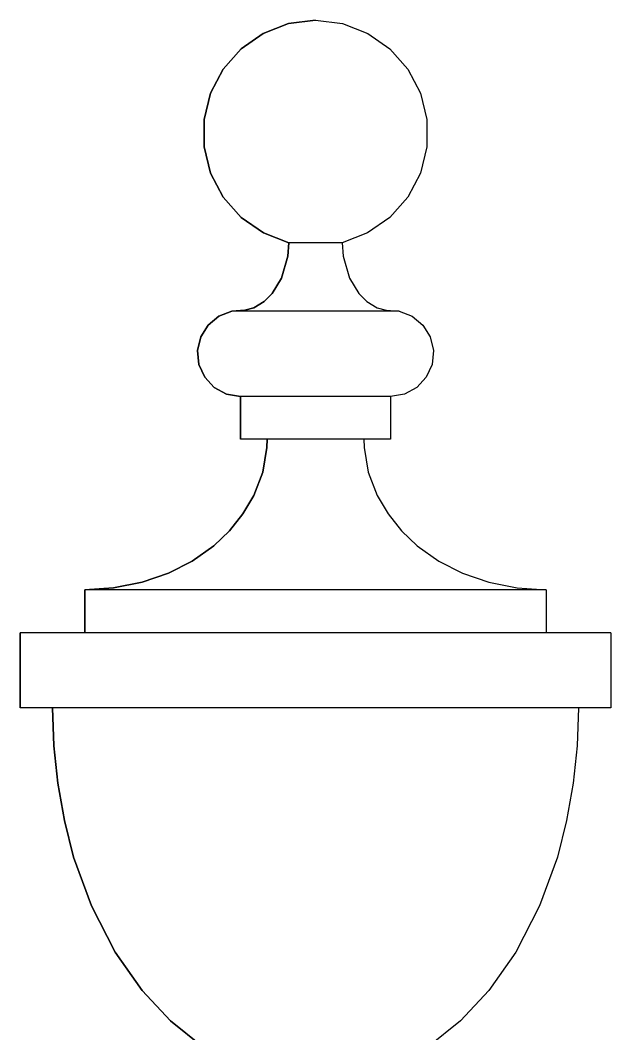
# Model space of a CAD drawing. Header units: millimetres. Extents: x -11840 to 12480, y -4119 to 5972.
# Drawn here: x -8012.2 to -7957.2, y 1149.2 to 1243.5 of the extents above; entities that cross this region are included whole.
import ezdxf

# ---------------------------------------------------------------- set-up
doc = ezdxf.new("R2010")
doc.units = ezdxf.units.MM

msp = doc.modelspace()

# ---------------------------------------------------------------- linework, layer by layer
at = {"color": 251, "true_color": 0x666666}
for p, q in [((-7987.216, 1243.22), (-7989.574, 1242.316)), ((-7987.216, 1243.22), (-7989.574, 1242.316)), ((-7989.574, 1242.316), (-7987.216, 1243.22)), ((-7989.574, 1242.316), (-7987.216, 1243.22)), ((-7984.713, 1243.535), (-7987.216, 1243.22)), ((-7984.713, 1243.535), (-7987.216, 1243.22)), ((-7987.216, 1243.22), (-7984.709, 1243.535)), ((-7987.216, 1243.22), (-7984.709, 1243.535)), ((-7984.713, 1243.535), (-7982.211, 1243.22)), ((-7984.713, 1243.535), (-7982.211, 1243.22)), ((-7984.709, 1243.535), (-7982.211, 1243.22)), ((-7984.709, 1243.535), (-7982.211, 1243.22)), ((-7982.211, 1243.22), (-7979.852, 1242.316)), ((-7982.211, 1243.22), (-7979.852, 1242.316)), ((-7982.211, 1243.22), (-7979.852, 1242.316)), ((-7982.211, 1243.22), (-7979.852, 1242.316)), ((-7989.574, 1242.316), (-7991.649, 1240.875)), ((-7989.574, 1242.316), (-7991.649, 1240.875)), ((-7991.649, 1240.875), (-7989.574, 1242.316)), ((-7991.649, 1240.875), (-7989.574, 1242.316)), ((-7979.852, 1242.316), (-7977.777, 1240.875)), ((-7979.852, 1242.316), (-7977.777, 1240.875)), ((-7979.852, 1242.316), (-7977.777, 1240.875)), ((-7979.852, 1242.316), (-7977.777, 1240.875)), ((-7991.649, 1240.875), (-7993.32, 1238.981)), ((-7991.649, 1240.875), (-7993.32, 1238.981)), ((-7993.32, 1238.981), (-7991.649, 1240.875)), ((-7993.32, 1238.981), (-7991.649, 1240.875)), ((-7977.777, 1240.875), (-7976.106, 1238.981)), ((-7977.777, 1240.875), (-7976.106, 1238.981)), ((-7977.777, 1240.875), (-7976.106, 1238.981)), ((-7977.777, 1240.875), (-7976.106, 1238.981)), ((-7993.32, 1238.981), (-7994.491, 1236.742)), ((-7993.32, 1238.981), (-7994.491, 1236.742)), ((-7994.491, 1236.742), (-7993.32, 1238.981)), ((-7994.491, 1236.742), (-7993.32, 1238.981)), ((-7976.106, 1238.981), (-7974.936, 1236.742)), ((-7976.106, 1238.981), (-7974.936, 1236.742)), ((-7976.106, 1238.981), (-7974.936, 1236.742)), ((-7976.106, 1238.981), (-7974.936, 1236.742)), ((-7994.491, 1236.742), (-7995.093, 1234.289)), ((-7994.491, 1236.742), (-7995.093, 1234.289)), ((-7995.093, 1234.289), (-7994.491, 1236.742)), ((-7995.093, 1234.289), (-7994.491, 1236.742)), ((-7974.936, 1236.742), (-7974.334, 1234.289)), ((-7974.936, 1236.742), (-7974.334, 1234.289)), ((-7974.936, 1236.742), (-7974.334, 1234.289)), ((-7974.936, 1236.742), (-7974.334, 1234.289)), ((-7995.093, 1234.289), (-7995.092, 1231.763)), ((-7995.093, 1234.289), (-7995.092, 1231.763)), ((-7995.092, 1231.763), (-7995.093, 1234.289)), ((-7995.092, 1231.763), (-7995.093, 1234.289)), ((-7974.334, 1234.289), (-7974.335, 1231.763)), ((-7974.334, 1234.289), (-7974.335, 1231.763)), ((-7974.334, 1234.289), (-7974.335, 1231.763)), ((-7974.334, 1234.289), (-7974.335, 1231.763)), ((-7995.092, 1231.763), (-7994.488, 1229.31)), ((-7995.092, 1231.763), (-7994.488, 1229.31)), ((-7994.488, 1229.31), (-7995.092, 1231.763)), ((-7994.488, 1229.31), (-7995.092, 1231.763)), ((-7974.335, 1231.763), (-7974.938, 1229.31)), ((-7974.335, 1231.763), (-7974.938, 1229.31)), ((-7974.335, 1231.763), (-7974.938, 1229.31)), ((-7974.335, 1231.763), (-7974.938, 1229.31)), ((-7994.488, 1229.31), (-7993.316, 1227.072)), ((-7994.488, 1229.31), (-7993.316, 1227.072)), ((-7993.316, 1227.072), (-7994.488, 1229.31)), ((-7993.316, 1227.072), (-7994.488, 1229.31)), ((-7974.938, 1229.31), (-7976.11, 1227.072)), ((-7974.938, 1229.31), (-7976.11, 1227.072)), ((-7974.938, 1229.31), (-7976.11, 1227.072)), ((-7974.938, 1229.31), (-7976.11, 1227.072)), ((-7993.316, 1227.072), (-7991.644, 1225.179)), ((-7993.316, 1227.072), (-7991.644, 1225.179)), ((-7991.644, 1225.179), (-7993.316, 1227.072)), ((-7991.644, 1225.179), (-7993.316, 1227.072)), ((-7976.11, 1227.072), (-7977.782, 1225.179)), ((-7976.11, 1227.072), (-7977.782, 1225.179)), ((-7976.11, 1227.072), (-7977.782, 1225.179)), ((-7976.11, 1227.072), (-7977.782, 1225.179)), ((-7991.644, 1225.179), (-7989.569, 1223.739)), ((-7991.644, 1225.179), (-7989.569, 1223.739)), ((-7989.569, 1223.739), (-7991.644, 1225.179)), ((-7989.569, 1223.739), (-7991.644, 1225.179)), ((-7977.782, 1225.179), (-7979.858, 1223.739)), ((-7977.782, 1225.179), (-7979.858, 1223.739)), ((-7977.782, 1225.179), (-7979.858, 1223.739)), ((-7977.782, 1225.179), (-7979.858, 1223.739)), ((-7989.569, 1223.739), (-7987.209, 1222.837)), ((-7989.569, 1223.739), (-7987.209, 1222.837)), ((-7987.209, 1222.837), (-7989.569, 1223.739)), ((-7987.209, 1222.837), (-7989.569, 1223.739)), ((-7979.858, 1223.739), (-7982.217, 1222.837)), ((-7979.858, 1223.739), (-7982.217, 1222.837)), ((-7979.858, 1223.739), (-7982.217, 1222.837)), ((-7979.858, 1223.739), (-7982.217, 1222.837)), ((-7987.209, 1222.837), (-7987.3, 1221.576)), ((-7987.209, 1222.837), (-7987.3, 1221.576)), ((-7987.3, 1221.576), (-7987.209, 1222.837)), ((-7987.3, 1221.576), (-7987.209, 1222.837)), ((-7987.124, 1222.837), (-7987.209, 1222.837)), ((-7987.124, 1222.837), (-7987.209, 1222.837)), ((-7987.124, 1222.837), (-7987.209, 1222.837)), ((-7987.124, 1222.837), (-7987.209, 1222.837)), ((-7986.875, 1222.837), (-7987.124, 1222.837)), ((-7986.875, 1222.837), (-7987.124, 1222.837)), ((-7986.875, 1222.837), (-7987.124, 1222.837)), ((-7986.875, 1222.837), (-7987.124, 1222.837)), ((-7986.478, 1222.837), (-7986.875, 1222.837)), ((-7986.478, 1222.837), (-7986.875, 1222.837)), ((-7986.478, 1222.837), (-7986.875, 1222.837)), ((-7986.478, 1222.837), (-7986.875, 1222.837)), ((-7985.961, 1222.837), (-7986.478, 1222.837)), ((-7985.961, 1222.837), (-7986.478, 1222.837)), ((-7985.961, 1222.837), (-7986.478, 1222.837)), ((-7985.961, 1222.837), (-7986.478, 1222.837)), ((-7985.359, 1222.837), (-7985.961, 1222.837)), ((-7985.359, 1222.837), (-7985.961, 1222.837)), ((-7985.359, 1222.837), (-7985.961, 1222.837)), ((-7985.359, 1222.837), (-7985.961, 1222.837)), ((-7984.713, 1222.837), (-7985.359, 1222.837)), ((-7984.713, 1222.837), (-7985.359, 1222.837)), ((-7984.713, 1222.837), (-7985.359, 1222.837)), ((-7984.713, 1222.837), (-7985.359, 1222.837)), ((-7984.067, 1222.837), (-7984.713, 1222.837)), ((-7984.067, 1222.837), (-7984.713, 1222.837)), ((-7984.067, 1222.837), (-7984.713, 1222.837)), ((-7984.067, 1222.837), (-7984.713, 1222.837)), ((-7983.465, 1222.837), (-7984.067, 1222.837)), ((-7983.465, 1222.837), (-7984.067, 1222.837)), ((-7983.465, 1222.837), (-7984.067, 1222.837)), ((-7983.465, 1222.837), (-7984.067, 1222.837)), ((-7982.949, 1222.837), (-7983.465, 1222.837)), ((-7982.949, 1222.837), (-7983.465, 1222.837)), ((-7982.949, 1222.837), (-7983.465, 1222.837)), ((-7982.949, 1222.837), (-7983.465, 1222.837)), ((-7982.552, 1222.837), (-7982.949, 1222.837)), ((-7982.552, 1222.837), (-7982.949, 1222.837)), ((-7982.552, 1222.837), (-7982.949, 1222.837)), ((-7982.552, 1222.837), (-7982.949, 1222.837)), ((-7982.303, 1222.837), (-7982.552, 1222.837)), ((-7982.303, 1222.837), (-7982.552, 1222.837)), ((-7982.303, 1222.837), (-7982.552, 1222.837)), ((-7982.303, 1222.837), (-7982.552, 1222.837)), ((-7982.217, 1222.837), (-7982.303, 1222.837)), ((-7982.217, 1222.837), (-7982.303, 1222.837)), ((-7982.217, 1222.837), (-7982.303, 1222.837)), ((-7982.217, 1222.837), (-7982.303, 1222.837)), ((-7982.217, 1222.837), (-7982.127, 1221.576)), ((-7982.217, 1222.837), (-7982.127, 1221.576)), ((-7982.217, 1222.837), (-7982.127, 1221.576)), ((-7982.217, 1222.837), (-7982.127, 1221.576)), ((-7987.3, 1221.576), (-7987.874, 1219.52)), ((-7987.3, 1221.576), (-7987.874, 1219.52)), ((-7987.874, 1219.52), (-7987.3, 1221.576)), ((-7987.874, 1219.52), (-7987.3, 1221.576)), ((-7982.127, 1221.576), (-7981.552, 1219.52)), ((-7982.127, 1221.576), (-7981.552, 1219.52)), ((-7982.127, 1221.576), (-7981.552, 1219.52)), ((-7982.127, 1221.576), (-7981.552, 1219.52)), ((-7987.874, 1219.52), (-7988.741, 1218.103)), ((-7987.874, 1219.52), (-7988.741, 1218.103)), ((-7988.741, 1218.103), (-7987.874, 1219.52)), ((-7988.741, 1218.103), (-7987.874, 1219.52)), ((-7981.552, 1219.52), (-7980.686, 1218.103)), ((-7981.552, 1219.52), (-7980.686, 1218.103)), ((-7981.552, 1219.52), (-7980.686, 1218.103)), ((-7981.552, 1219.52), (-7980.686, 1218.103)), ((-7988.741, 1218.103), (-7989.492, 1217.369)), ((-7988.741, 1218.103), (-7989.492, 1217.369)), ((-7989.492, 1217.369), (-7988.741, 1218.103)), ((-7989.492, 1217.369), (-7988.741, 1218.103)), ((-7980.686, 1218.103), (-7979.934, 1217.369)), ((-7980.686, 1218.103), (-7979.934, 1217.369)), ((-7980.686, 1218.103), (-7979.934, 1217.369)), ((-7980.686, 1218.103), (-7979.934, 1217.369)), ((-7990.456, 1216.785), (-7991.282, 1216.563)), ((-7990.456, 1216.785), (-7991.282, 1216.563)), ((-7991.282, 1216.563), (-7990.456, 1216.785)), ((-7991.282, 1216.563), (-7990.456, 1216.785)), ((-7989.492, 1217.369), (-7990.456, 1216.785)), ((-7989.492, 1217.369), (-7990.456, 1216.785)), ((-7990.456, 1216.785), (-7989.492, 1217.369)), ((-7990.456, 1216.785), (-7989.492, 1217.369)), ((-7979.934, 1217.369), (-7978.971, 1216.785)), ((-7979.934, 1217.369), (-7978.971, 1216.785)), ((-7979.934, 1217.369), (-7978.971, 1216.785)), ((-7979.934, 1217.369), (-7978.971, 1216.785)), ((-7978.971, 1216.785), (-7978.145, 1216.563)), ((-7978.971, 1216.785), (-7978.145, 1216.563)), ((-7978.971, 1216.785), (-7978.145, 1216.563)), ((-7978.971, 1216.785), (-7978.145, 1216.563)), ((-7993.709, 1215.999), (-7994.717, 1215.172)), ((-7993.709, 1215.999), (-7994.717, 1215.172)), ((-7994.717, 1215.172), (-7993.709, 1215.999)), ((-7994.717, 1215.172), (-7993.709, 1215.999)), ((-7992.49, 1216.458), (-7993.709, 1215.999)), ((-7992.49, 1216.458), (-7993.709, 1215.999)), ((-7993.709, 1215.999), (-7992.49, 1216.458)), ((-7993.709, 1215.999), (-7992.49, 1216.458)), ((-7991.282, 1216.563), (-7992.49, 1216.458)), ((-7991.282, 1216.563), (-7992.49, 1216.458)), ((-7992.49, 1216.458), (-7991.282, 1216.563)), ((-7992.49, 1216.458), (-7991.282, 1216.563)), ((-7992.225, 1216.458), (-7992.49, 1216.458)), ((-7992.225, 1216.458), (-7992.49, 1216.458)), ((-7992.225, 1216.458), (-7992.49, 1216.458)), ((-7992.225, 1216.458), (-7992.49, 1216.458)), ((-7991.448, 1216.458), (-7992.225, 1216.458)), ((-7991.448, 1216.458), (-7992.225, 1216.458)), ((-7991.448, 1216.458), (-7992.225, 1216.458)), ((-7991.448, 1216.458), (-7992.225, 1216.458)), ((-7990.212, 1216.458), (-7991.448, 1216.458)), ((-7990.212, 1216.458), (-7991.448, 1216.458)), ((-7990.212, 1216.458), (-7991.448, 1216.458)), ((-7990.212, 1216.458), (-7991.448, 1216.458)), ((-7988.601, 1216.458), (-7990.212, 1216.458)), ((-7988.601, 1216.458), (-7990.212, 1216.458)), ((-7988.601, 1216.458), (-7990.212, 1216.458)), ((-7988.601, 1216.458), (-7990.212, 1216.458)), ((-7986.726, 1216.458), (-7988.601, 1216.458)), ((-7986.726, 1216.458), (-7988.601, 1216.458)), ((-7986.726, 1216.458), (-7988.601, 1216.458)), ((-7986.726, 1216.458), (-7988.601, 1216.458)), ((-7984.713, 1216.458), (-7986.726, 1216.458)), ((-7984.713, 1216.458), (-7986.726, 1216.458)), ((-7984.713, 1216.458), (-7986.726, 1216.458)), ((-7984.713, 1216.458), (-7986.726, 1216.458)), ((-7982.701, 1216.458), (-7984.713, 1216.458)), ((-7982.701, 1216.458), (-7984.713, 1216.458)), ((-7982.701, 1216.458), (-7984.713, 1216.458)), ((-7982.701, 1216.458), (-7984.713, 1216.458)), ((-7980.825, 1216.458), (-7982.701, 1216.458)), ((-7980.825, 1216.458), (-7982.701, 1216.458)), ((-7980.825, 1216.458), (-7982.701, 1216.458)), ((-7980.825, 1216.458), (-7982.701, 1216.458)), ((-7979.215, 1216.458), (-7980.825, 1216.458)), ((-7979.215, 1216.458), (-7980.825, 1216.458)), ((-7979.215, 1216.458), (-7980.825, 1216.458)), ((-7979.215, 1216.458), (-7980.825, 1216.458)), ((-7977.979, 1216.458), (-7979.215, 1216.458)), ((-7977.979, 1216.458), (-7979.215, 1216.458)), ((-7977.979, 1216.458), (-7979.215, 1216.458)), ((-7977.979, 1216.458), (-7979.215, 1216.458)), ((-7978.145, 1216.563), (-7976.937, 1216.458)), ((-7978.145, 1216.563), (-7976.937, 1216.458)), ((-7978.145, 1216.563), (-7976.937, 1216.458)), ((-7978.145, 1216.563), (-7976.937, 1216.458)), ((-7977.202, 1216.458), (-7977.979, 1216.458)), ((-7977.202, 1216.458), (-7977.979, 1216.458)), ((-7977.202, 1216.458), (-7977.979, 1216.458)), ((-7977.202, 1216.458), (-7977.979, 1216.458)), ((-7976.937, 1216.458), (-7977.202, 1216.458)), ((-7976.937, 1216.458), (-7977.202, 1216.458)), ((-7976.937, 1216.458), (-7977.202, 1216.458)), ((-7976.937, 1216.458), (-7977.202, 1216.458)), ((-7976.937, 1216.458), (-7975.717, 1215.999)), ((-7976.937, 1216.458), (-7975.717, 1215.999)), ((-7976.937, 1216.458), (-7975.717, 1215.999)), ((-7976.937, 1216.458), (-7975.717, 1215.999)), ((-7975.717, 1215.999), (-7974.71, 1215.172)), ((-7975.717, 1215.999), (-7974.71, 1215.172)), ((-7975.717, 1215.999), (-7974.71, 1215.172)), ((-7975.717, 1215.999), (-7974.71, 1215.172)), ((-7994.717, 1215.172), (-7995.405, 1214.065)), ((-7994.717, 1215.172), (-7995.405, 1214.065)), ((-7995.405, 1214.065), (-7994.717, 1215.172)), ((-7995.405, 1214.065), (-7994.717, 1215.172)), ((-7974.71, 1215.172), (-7974.022, 1214.065)), ((-7974.71, 1215.172), (-7974.022, 1214.065)), ((-7974.71, 1215.172), (-7974.022, 1214.065)), ((-7974.71, 1215.172), (-7974.022, 1214.065)), ((-7995.405, 1214.065), (-7995.701, 1212.796)), ((-7995.405, 1214.065), (-7995.701, 1212.796)), ((-7995.701, 1212.796), (-7995.405, 1214.065)), ((-7995.701, 1212.796), (-7995.405, 1214.065)), ((-7974.022, 1214.065), (-7973.726, 1212.796)), ((-7974.022, 1214.065), (-7973.726, 1212.796)), ((-7974.022, 1214.065), (-7973.726, 1212.796)), ((-7974.022, 1214.065), (-7973.726, 1212.796)), ((-7995.701, 1212.796), (-7995.573, 1211.499)), ((-7995.701, 1212.796), (-7995.573, 1211.499)), ((-7995.573, 1211.499), (-7995.701, 1212.796)), ((-7995.573, 1211.499), (-7995.701, 1212.796)), ((-7973.726, 1212.796), (-7973.854, 1211.499)), ((-7973.726, 1212.796), (-7973.854, 1211.499)), ((-7973.726, 1212.796), (-7973.854, 1211.499)), ((-7973.726, 1212.796), (-7973.854, 1211.499)), ((-7995.573, 1211.499), (-7995.035, 1210.312)), ((-7995.573, 1211.499), (-7995.035, 1210.312)), ((-7995.035, 1210.312), (-7995.573, 1211.499)), ((-7995.035, 1210.312), (-7995.573, 1211.499)), ((-7973.854, 1211.499), (-7974.392, 1210.312)), ((-7973.854, 1211.499), (-7974.392, 1210.312)), ((-7973.854, 1211.499), (-7974.392, 1210.312)), ((-7973.854, 1211.499), (-7974.392, 1210.312)), ((-7995.035, 1210.312), (-7994.144, 1209.361)), ((-7995.035, 1210.312), (-7994.144, 1209.361)), ((-7994.144, 1209.361), (-7995.035, 1210.312)), ((-7994.144, 1209.361), (-7995.035, 1210.312)), ((-7974.392, 1210.312), (-7975.282, 1209.361)), ((-7974.392, 1210.312), (-7975.282, 1209.361)), ((-7974.392, 1210.312), (-7975.282, 1209.361)), ((-7974.392, 1210.312), (-7975.282, 1209.361)), ((-7994.144, 1209.361), (-7992.995, 1208.747)), ((-7994.144, 1209.361), (-7992.995, 1208.747)), ((-7992.995, 1208.747), (-7994.144, 1209.361)), ((-7992.995, 1208.747), (-7994.144, 1209.361)), ((-7975.282, 1209.361), (-7976.432, 1208.747)), ((-7975.282, 1209.361), (-7976.432, 1208.747)), ((-7975.282, 1209.361), (-7976.432, 1208.747)), ((-7975.282, 1209.361), (-7976.432, 1208.747)), ((-7992.995, 1208.747), (-7991.709, 1208.535)), ((-7992.995, 1208.747), (-7991.709, 1208.535)), ((-7991.709, 1208.535), (-7992.995, 1208.747)), ((-7991.709, 1208.535), (-7992.995, 1208.747)), ((-7991.471, 1208.535), (-7991.709, 1208.535)), ((-7991.709, 1208.535), (-7991.709, 1204.535)), ((-7991.471, 1208.535), (-7991.709, 1208.535)), ((-7991.709, 1208.535), (-7991.709, 1204.535)), ((-7991.471, 1208.535), (-7991.709, 1208.535)), ((-7991.709, 1204.535), (-7991.709, 1208.535)), ((-7991.471, 1208.535), (-7991.709, 1208.535)), ((-7991.709, 1204.535), (-7991.709, 1208.535)), ((-7990.772, 1208.535), (-7991.471, 1208.535)), ((-7990.772, 1208.535), (-7991.471, 1208.535)), ((-7990.772, 1208.535), (-7991.471, 1208.535)), ((-7990.772, 1208.535), (-7991.471, 1208.535)), ((-7989.66, 1208.535), (-7990.772, 1208.535)), ((-7989.66, 1208.535), (-7990.772, 1208.535)), ((-7989.66, 1208.535), (-7990.772, 1208.535)), ((-7989.66, 1208.535), (-7990.772, 1208.535)), ((-7988.211, 1208.535), (-7989.66, 1208.535)), ((-7988.211, 1208.535), (-7989.66, 1208.535)), ((-7988.211, 1208.535), (-7989.66, 1208.535)), ((-7988.211, 1208.535), (-7989.66, 1208.535)), ((-7986.524, 1208.535), (-7988.211, 1208.535)), ((-7986.524, 1208.535), (-7988.211, 1208.535)), ((-7986.524, 1208.535), (-7988.211, 1208.535)), ((-7986.524, 1208.535), (-7988.211, 1208.535)), ((-7984.713, 1208.535), (-7986.524, 1208.535)), ((-7984.713, 1208.535), (-7986.524, 1208.535)), ((-7984.713, 1208.535), (-7986.524, 1208.535)), ((-7984.713, 1208.535), (-7986.524, 1208.535)), ((-7982.903, 1208.535), (-7984.713, 1208.535)), ((-7982.903, 1208.535), (-7984.713, 1208.535)), ((-7982.903, 1208.535), (-7984.713, 1208.535)), ((-7982.903, 1208.535), (-7984.713, 1208.535)), ((-7981.215, 1208.535), (-7982.903, 1208.535)), ((-7981.215, 1208.535), (-7982.903, 1208.535)), ((-7981.215, 1208.535), (-7982.903, 1208.535)), ((-7981.215, 1208.535), (-7982.903, 1208.535)), ((-7979.767, 1208.535), (-7981.215, 1208.535)), ((-7979.767, 1208.535), (-7981.215, 1208.535)), ((-7979.767, 1208.535), (-7981.215, 1208.535)), ((-7979.767, 1208.535), (-7981.215, 1208.535)), ((-7978.655, 1208.535), (-7979.767, 1208.535)), ((-7978.655, 1208.535), (-7979.767, 1208.535)), ((-7978.655, 1208.535), (-7979.767, 1208.535)), ((-7978.655, 1208.535), (-7979.767, 1208.535)), ((-7977.956, 1208.535), (-7978.655, 1208.535)), ((-7977.956, 1208.535), (-7978.655, 1208.535)), ((-7977.956, 1208.535), (-7978.655, 1208.535)), ((-7977.956, 1208.535), (-7978.655, 1208.535)), ((-7977.717, 1208.535), (-7977.956, 1208.535)), ((-7977.717, 1208.535), (-7977.956, 1208.535)), ((-7977.717, 1208.535), (-7977.956, 1208.535)), ((-7977.717, 1208.535), (-7977.956, 1208.535)), ((-7976.432, 1208.747), (-7977.717, 1208.535)), ((-7976.432, 1208.747), (-7977.717, 1208.535)), ((-7976.432, 1208.747), (-7977.717, 1208.535)), ((-7976.432, 1208.747), (-7977.717, 1208.535)), ((-7977.717, 1208.535), (-7977.717, 1204.535)), ((-7977.717, 1208.535), (-7977.717, 1204.535)), ((-7977.717, 1208.535), (-7977.717, 1204.535)), ((-7977.717, 1208.535), (-7977.717, 1204.535)), ((-7991.471, 1204.535), (-7991.709, 1204.535)), ((-7991.471, 1204.535), (-7991.709, 1204.535)), ((-7991.471, 1204.535), (-7991.709, 1204.535)), ((-7991.471, 1204.535), (-7991.709, 1204.535)), ((-7990.772, 1204.535), (-7991.471, 1204.535)), ((-7990.772, 1204.535), (-7991.471, 1204.535)), ((-7990.772, 1204.535), (-7991.471, 1204.535)), ((-7990.772, 1204.535), (-7991.471, 1204.535)), ((-7989.66, 1204.535), (-7990.772, 1204.535)), ((-7989.66, 1204.535), (-7990.772, 1204.535)), ((-7989.66, 1204.535), (-7990.772, 1204.535)), ((-7989.66, 1204.535), (-7990.772, 1204.535)), ((-7988.211, 1204.535), (-7989.66, 1204.535)), ((-7988.211, 1204.535), (-7989.66, 1204.535)), ((-7988.211, 1204.535), (-7989.66, 1204.535)), ((-7988.211, 1204.535), (-7989.66, 1204.535)), ((-7989.209, 1204.535), (-7989.235, 1203.763)), ((-7989.209, 1204.535), (-7989.235, 1203.763)), ((-7989.235, 1203.763), (-7989.209, 1204.535)), ((-7989.235, 1203.763), (-7989.209, 1204.535)), ((-7986.524, 1204.535), (-7988.211, 1204.535)), ((-7986.524, 1204.535), (-7988.211, 1204.535)), ((-7986.524, 1204.535), (-7988.211, 1204.535)), ((-7986.524, 1204.535), (-7988.211, 1204.535)), ((-7984.713, 1204.535), (-7986.524, 1204.535)), ((-7984.713, 1204.535), (-7986.524, 1204.535)), ((-7984.713, 1204.535), (-7986.524, 1204.535)), ((-7984.713, 1204.535), (-7986.524, 1204.535)), ((-7982.903, 1204.535), (-7984.713, 1204.535)), ((-7982.903, 1204.535), (-7984.713, 1204.535)), ((-7982.903, 1204.535), (-7984.713, 1204.535)), ((-7982.903, 1204.535), (-7984.713, 1204.535)), ((-7981.215, 1204.535), (-7982.903, 1204.535)), ((-7981.215, 1204.535), (-7982.903, 1204.535)), ((-7981.215, 1204.535), (-7982.903, 1204.535)), ((-7981.215, 1204.535), (-7982.903, 1204.535)), ((-7979.767, 1204.535), (-7981.215, 1204.535)), ((-7979.767, 1204.535), (-7981.215, 1204.535)), ((-7979.767, 1204.535), (-7981.215, 1204.535)), ((-7979.767, 1204.535), (-7981.215, 1204.535)), ((-7980.217, 1204.535), (-7980.192, 1203.763)), ((-7980.217, 1204.535), (-7980.192, 1203.763)), ((-7980.217, 1204.535), (-7980.192, 1203.763)), ((-7980.217, 1204.535), (-7980.192, 1203.763)), ((-7978.655, 1204.535), (-7979.767, 1204.535)), ((-7978.655, 1204.535), (-7979.767, 1204.535)), ((-7978.655, 1204.535), (-7979.767, 1204.535)), ((-7978.655, 1204.535), (-7979.767, 1204.535)), ((-7977.956, 1204.535), (-7978.655, 1204.535)), ((-7977.956, 1204.535), (-7978.655, 1204.535)), ((-7977.956, 1204.535), (-7978.655, 1204.535)), ((-7977.956, 1204.535), (-7978.655, 1204.535)), ((-7977.717, 1204.535), (-7977.956, 1204.535)), ((-7977.717, 1204.535), (-7977.956, 1204.535)), ((-7977.717, 1204.535), (-7977.956, 1204.535)), ((-7977.717, 1204.535), (-7977.956, 1204.535)), ((-7989.235, 1203.763), (-7989.618, 1201.48)), ((-7989.235, 1203.763), (-7989.618, 1201.48)), ((-7989.618, 1201.48), (-7989.235, 1203.763)), ((-7989.618, 1201.48), (-7989.235, 1203.763)), ((-7980.192, 1203.763), (-7979.808, 1201.48)), ((-7980.192, 1203.763), (-7979.808, 1201.48)), ((-7980.192, 1203.763), (-7979.808, 1201.48)), ((-7980.192, 1203.763), (-7979.808, 1201.48)), ((-7989.618, 1201.48), (-7990.447, 1199.32)), ((-7989.618, 1201.48), (-7990.447, 1199.32)), ((-7990.447, 1199.32), (-7989.618, 1201.48)), ((-7990.447, 1199.32), (-7989.618, 1201.48)), ((-7979.808, 1201.48), (-7978.98, 1199.32)), ((-7979.808, 1201.48), (-7978.98, 1199.32)), ((-7979.808, 1201.48), (-7978.98, 1199.32)), ((-7979.808, 1201.48), (-7978.98, 1199.32)), ((-7990.447, 1199.32), (-7991.473, 1197.59)), ((-7990.447, 1199.32), (-7991.473, 1197.59)), ((-7991.473, 1197.59), (-7990.447, 1199.32)), ((-7991.473, 1197.59), (-7990.447, 1199.32)), ((-7978.98, 1199.32), (-7977.954, 1197.59)), ((-7978.98, 1199.32), (-7977.954, 1197.59)), ((-7978.98, 1199.32), (-7977.954, 1197.59)), ((-7978.98, 1199.32), (-7977.954, 1197.59)), ((-7991.473, 1197.59), (-7992.728, 1196.018)), ((-7991.473, 1197.59), (-7992.728, 1196.018)), ((-7992.728, 1196.018), (-7991.473, 1197.59)), ((-7992.728, 1196.018), (-7991.473, 1197.59)), ((-7977.954, 1197.59), (-7976.699, 1196.018)), ((-7977.954, 1197.59), (-7976.699, 1196.018)), ((-7977.954, 1197.59), (-7976.699, 1196.018)), ((-7977.954, 1197.59), (-7976.699, 1196.018)), ((-7992.728, 1196.018), (-7994.188, 1194.635)), ((-7992.728, 1196.018), (-7994.188, 1194.635)), ((-7994.188, 1194.635), (-7992.728, 1196.018)), ((-7994.188, 1194.635), (-7992.728, 1196.018)), ((-7976.699, 1196.018), (-7975.238, 1194.635)), ((-7976.699, 1196.018), (-7975.238, 1194.635)), ((-7976.699, 1196.018), (-7975.238, 1194.635)), ((-7976.699, 1196.018), (-7975.238, 1194.635)), ((-7994.188, 1194.635), (-7996.206, 1193.205)), ((-7994.188, 1194.635), (-7996.206, 1193.205)), ((-7996.206, 1193.205), (-7994.188, 1194.635)), ((-7996.206, 1193.205), (-7994.188, 1194.635)), ((-7975.238, 1194.635), (-7973.221, 1193.205)), ((-7975.238, 1194.635), (-7973.221, 1193.205)), ((-7975.238, 1194.635), (-7973.221, 1193.205)), ((-7975.238, 1194.635), (-7973.221, 1193.205)), ((-7996.206, 1193.205), (-7998.407, 1192.078)), ((-7996.206, 1193.205), (-7998.407, 1192.078)), ((-7998.407, 1192.078), (-7996.206, 1193.205)), ((-7998.407, 1192.078), (-7996.206, 1193.205)), ((-7973.221, 1193.205), (-7971.019, 1192.078)), ((-7973.221, 1193.205), (-7971.019, 1192.078)), ((-7973.221, 1193.205), (-7971.019, 1192.078)), ((-7973.221, 1193.205), (-7971.019, 1192.078)), ((-8000.858, 1191.242), (-8003.51, 1190.712)), ((-8000.858, 1191.242), (-8003.51, 1190.712)), ((-8003.51, 1190.712), (-8000.858, 1191.242)), ((-8003.51, 1190.712), (-8000.858, 1191.242)), ((-7998.407, 1192.078), (-8000.858, 1191.242)), ((-7998.407, 1192.078), (-8000.858, 1191.242)), ((-8000.858, 1191.242), (-7998.407, 1192.078)), ((-8000.858, 1191.242), (-7998.407, 1192.078)), ((-7971.019, 1192.078), (-7968.569, 1191.242)), ((-7971.019, 1192.078), (-7968.569, 1191.242)), ((-7971.019, 1192.078), (-7968.569, 1191.242)), ((-7971.019, 1192.078), (-7968.569, 1191.242)), ((-7968.569, 1191.242), (-7965.917, 1190.712)), ((-7968.569, 1191.242), (-7965.917, 1190.712)), ((-7968.569, 1191.242), (-7965.917, 1190.712)), ((-7968.569, 1191.242), (-7965.917, 1190.712)), ((-8003.51, 1190.712), (-8006.209, 1190.535)), ((-8003.51, 1190.712), (-8006.209, 1190.535)), ((-8006.209, 1190.535), (-8003.51, 1190.712)), ((-8006.209, 1190.535), (-8003.51, 1190.712)), ((-8005.477, 1190.535), (-8006.209, 1190.535)), ((-8006.209, 1190.535), (-8006.209, 1186.535)), ((-8005.477, 1190.535), (-8006.209, 1190.535)), ((-8006.209, 1190.535), (-8006.209, 1186.535)), ((-8005.477, 1190.535), (-8006.209, 1190.535)), ((-8005.477, 1190.535), (-8006.209, 1190.535)), ((-8006.209, 1186.535), (-8006.209, 1190.535)), ((-8006.209, 1186.535), (-8006.209, 1190.535)), ((-8003.329, 1190.535), (-8005.477, 1190.535)), ((-8003.329, 1190.535), (-8005.477, 1190.535)), ((-8003.329, 1190.535), (-8005.477, 1190.535)), ((-8003.329, 1190.535), (-8005.477, 1190.535)), ((-7999.913, 1190.535), (-8003.329, 1190.535)), ((-7999.913, 1190.535), (-8003.329, 1190.535)), ((-7999.913, 1190.535), (-8003.329, 1190.535)), ((-7999.913, 1190.535), (-8003.329, 1190.535)), ((-7995.461, 1190.535), (-7999.913, 1190.535)), ((-7995.461, 1190.535), (-7999.913, 1190.535)), ((-7995.461, 1190.535), (-7999.913, 1190.535)), ((-7995.461, 1190.535), (-7999.913, 1190.535)), ((-7990.277, 1190.535), (-7995.461, 1190.535)), ((-7990.277, 1190.535), (-7995.461, 1190.535)), ((-7990.277, 1190.535), (-7995.461, 1190.535)), ((-7990.277, 1190.535), (-7995.461, 1190.535)), ((-7984.713, 1190.535), (-7990.277, 1190.535)), ((-7984.713, 1190.535), (-7990.277, 1190.535)), ((-7984.713, 1190.535), (-7990.277, 1190.535)), ((-7984.713, 1190.535), (-7990.277, 1190.535)), ((-7979.15, 1190.535), (-7984.713, 1190.535)), ((-7979.15, 1190.535), (-7984.713, 1190.535)), ((-7979.15, 1190.535), (-7984.713, 1190.535)), ((-7979.15, 1190.535), (-7984.713, 1190.535)), ((-7973.965, 1190.535), (-7979.15, 1190.535)), ((-7973.965, 1190.535), (-7979.15, 1190.535)), ((-7973.965, 1190.535), (-7979.15, 1190.535)), ((-7973.965, 1190.535), (-7979.15, 1190.535)), ((-7969.513, 1190.535), (-7973.965, 1190.535)), ((-7969.513, 1190.535), (-7973.965, 1190.535)), ((-7969.513, 1190.535), (-7973.965, 1190.535)), ((-7969.513, 1190.535), (-7973.965, 1190.535)), ((-7966.097, 1190.535), (-7969.513, 1190.535)), ((-7966.097, 1190.535), (-7969.513, 1190.535)), ((-7966.097, 1190.535), (-7969.513, 1190.535)), ((-7966.097, 1190.535), (-7969.513, 1190.535)), ((-7963.95, 1190.535), (-7966.097, 1190.535)), ((-7963.95, 1190.535), (-7966.097, 1190.535)), ((-7963.95, 1190.535), (-7966.097, 1190.535)), ((-7963.95, 1190.535), (-7966.097, 1190.535)), ((-7965.917, 1190.712), (-7963.217, 1190.535)), ((-7965.917, 1190.712), (-7963.217, 1190.535)), ((-7965.917, 1190.712), (-7963.217, 1190.535)), ((-7965.917, 1190.712), (-7963.217, 1190.535)), ((-7963.217, 1190.535), (-7963.95, 1190.535)), ((-7963.217, 1190.535), (-7963.95, 1190.535)), ((-7963.217, 1190.535), (-7963.95, 1190.535)), ((-7963.217, 1190.535), (-7963.95, 1190.535)), ((-7963.217, 1190.535), (-7963.217, 1186.535)), ((-7963.217, 1190.535), (-7963.217, 1186.535)), ((-7963.217, 1190.535), (-7963.217, 1186.535)), ((-7963.217, 1190.535), (-7963.217, 1186.535)), ((-8011.272, 1186.535), (-8012.209, 1186.535)), ((-8012.209, 1186.535), (-8012.209, 1179.535)), ((-8012.209, 1186.535), (-8012.209, 1179.535)), ((-8011.272, 1186.535), (-8012.209, 1186.535)), ((-8011.272, 1186.535), (-8012.209, 1186.535)), ((-8012.209, 1179.535), (-8012.209, 1186.535)), ((-8012.209, 1179.535), (-8012.209, 1186.535)), ((-8011.272, 1186.535), (-8012.209, 1186.535)), ((-8008.525, 1186.535), (-8011.272, 1186.535)), ((-8008.525, 1186.535), (-8011.272, 1186.535)), ((-8008.525, 1186.535), (-8011.272, 1186.535)), ((-8008.525, 1186.535), (-8011.272, 1186.535)), ((-8004.156, 1186.535), (-8008.525, 1186.535)), ((-8004.156, 1186.535), (-8008.525, 1186.535)), ((-8004.156, 1186.535), (-8008.525, 1186.535)), ((-8004.156, 1186.535), (-8008.525, 1186.535)), ((-7998.461, 1186.535), (-8004.156, 1186.535)), ((-7998.461, 1186.535), (-8004.156, 1186.535)), ((-7998.461, 1186.535), (-8004.156, 1186.535)), ((-7998.461, 1186.535), (-8004.156, 1186.535)), ((-7991.83, 1186.535), (-7998.461, 1186.535)), ((-7991.83, 1186.535), (-7998.461, 1186.535)), ((-7991.83, 1186.535), (-7998.461, 1186.535)), ((-7991.83, 1186.535), (-7998.461, 1186.535)), ((-7984.713, 1186.535), (-7991.83, 1186.535)), ((-7984.713, 1186.535), (-7991.83, 1186.535)), ((-7984.713, 1186.535), (-7991.83, 1186.535)), ((-7984.713, 1186.535), (-7991.83, 1186.535)), ((-7977.597, 1186.535), (-7984.713, 1186.535)), ((-7977.597, 1186.535), (-7984.713, 1186.535)), ((-7977.597, 1186.535), (-7984.713, 1186.535)), ((-7977.597, 1186.535), (-7984.713, 1186.535)), ((-7970.965, 1186.535), (-7977.597, 1186.535)), ((-7970.965, 1186.535), (-7977.597, 1186.535)), ((-7970.965, 1186.535), (-7977.597, 1186.535)), ((-7970.965, 1186.535), (-7977.597, 1186.535)), ((-7965.271, 1186.535), (-7970.965, 1186.535)), ((-7965.271, 1186.535), (-7970.965, 1186.535)), ((-7965.271, 1186.535), (-7970.965, 1186.535)), ((-7965.271, 1186.535), (-7970.965, 1186.535)), ((-7960.901, 1186.535), (-7965.271, 1186.535)), ((-7960.901, 1186.535), (-7965.271, 1186.535)), ((-7960.901, 1186.535), (-7965.271, 1186.535)), ((-7960.901, 1186.535), (-7965.271, 1186.535)), ((-7958.154, 1186.535), (-7960.901, 1186.535)), ((-7958.154, 1186.535), (-7960.901, 1186.535)), ((-7958.154, 1186.535), (-7960.901, 1186.535)), ((-7958.154, 1186.535), (-7960.901, 1186.535)), ((-7957.217, 1186.535), (-7958.154, 1186.535)), ((-7957.217, 1186.535), (-7958.154, 1186.535)), ((-7957.217, 1186.535), (-7958.154, 1186.535)), ((-7957.217, 1186.535), (-7958.154, 1186.535)), ((-7957.217, 1186.535), (-7957.217, 1179.535)), ((-7957.217, 1186.535), (-7957.217, 1179.535)), ((-7957.217, 1186.535), (-7957.217, 1179.535)), ((-7957.217, 1186.535), (-7957.217, 1179.535)), ((-8011.272, 1179.535), (-8012.209, 1179.535)), ((-8011.272, 1179.535), (-8012.209, 1179.535)), ((-8011.272, 1179.535), (-8012.209, 1179.535)), ((-8011.272, 1179.535), (-8012.209, 1179.535)), ((-8008.525, 1179.535), (-8011.272, 1179.535)), ((-8008.525, 1179.535), (-8011.272, 1179.535)), ((-8008.525, 1179.535), (-8011.272, 1179.535)), ((-8008.525, 1179.535), (-8011.272, 1179.535)), ((-8009.209, 1179.535), (-8009.085, 1176.022)), ((-8009.209, 1179.535), (-8009.085, 1176.022)), ((-8009.085, 1176.022), (-8009.209, 1179.535)), ((-8009.085, 1176.022), (-8009.209, 1179.535)), ((-8004.156, 1179.535), (-8008.525, 1179.535)), ((-8004.156, 1179.535), (-8008.525, 1179.535)), ((-8004.156, 1179.535), (-8008.525, 1179.535)), ((-8004.156, 1179.535), (-8008.525, 1179.535)), ((-7998.461, 1179.535), (-8004.156, 1179.535)), ((-7998.461, 1179.535), (-8004.156, 1179.535)), ((-7998.461, 1179.535), (-8004.156, 1179.535)), ((-7998.461, 1179.535), (-8004.156, 1179.535)), ((-7991.83, 1179.535), (-7998.461, 1179.535)), ((-7991.83, 1179.535), (-7998.461, 1179.535)), ((-7991.83, 1179.535), (-7998.461, 1179.535)), ((-7991.83, 1179.535), (-7998.461, 1179.535)), ((-7984.713, 1179.535), (-7991.83, 1179.535)), ((-7984.713, 1179.535), (-7991.83, 1179.535)), ((-7984.713, 1179.535), (-7991.83, 1179.535)), ((-7984.713, 1179.535), (-7991.83, 1179.535)), ((-7977.597, 1179.535), (-7984.713, 1179.535)), ((-7977.597, 1179.535), (-7984.713, 1179.535)), ((-7977.597, 1179.535), (-7984.713, 1179.535)), ((-7977.597, 1179.535), (-7984.713, 1179.535)), ((-7970.965, 1179.535), (-7977.597, 1179.535)), ((-7970.965, 1179.535), (-7977.597, 1179.535)), ((-7970.965, 1179.535), (-7977.597, 1179.535)), ((-7970.965, 1179.535), (-7977.597, 1179.535)), ((-7965.271, 1179.535), (-7970.965, 1179.535)), ((-7965.271, 1179.535), (-7970.965, 1179.535)), ((-7965.271, 1179.535), (-7970.965, 1179.535)), ((-7965.271, 1179.535), (-7970.965, 1179.535)), ((-7960.901, 1179.535), (-7965.271, 1179.535)), ((-7960.901, 1179.535), (-7965.271, 1179.535)), ((-7960.901, 1179.535), (-7965.271, 1179.535)), ((-7960.901, 1179.535), (-7965.271, 1179.535)), ((-7958.154, 1179.535), (-7960.901, 1179.535)), ((-7958.154, 1179.535), (-7960.901, 1179.535)), ((-7958.154, 1179.535), (-7960.901, 1179.535)), ((-7958.154, 1179.535), (-7960.901, 1179.535)), ((-7960.217, 1179.535), (-7960.341, 1176.022)), ((-7960.217, 1179.535), (-7960.341, 1176.022)), ((-7960.217, 1179.535), (-7960.341, 1176.022)), ((-7960.217, 1179.535), (-7960.341, 1176.022)), ((-7957.217, 1179.535), (-7958.154, 1179.535)), ((-7957.217, 1179.535), (-7958.154, 1179.535)), ((-7957.217, 1179.535), (-7958.154, 1179.535)), ((-7957.217, 1179.535), (-7958.154, 1179.535)), ((-8009.085, 1176.022), (-8008.714, 1172.527)), ((-8009.085, 1176.022), (-8008.714, 1172.527)), ((-8008.714, 1172.527), (-8009.085, 1176.022)), ((-8008.714, 1172.527), (-8009.085, 1176.022)), ((-7960.341, 1176.022), (-7960.713, 1172.527)), ((-7960.341, 1176.022), (-7960.713, 1172.527)), ((-7960.341, 1176.022), (-7960.713, 1172.527)), ((-7960.341, 1176.022), (-7960.713, 1172.527)), ((-8008.714, 1172.527), (-8008.097, 1169.067)), ((-8008.714, 1172.527), (-8008.097, 1169.067)), ((-8008.097, 1169.067), (-8008.714, 1172.527)), ((-8008.097, 1169.067), (-8008.714, 1172.527)), ((-7960.713, 1172.527), (-7961.329, 1169.067)), ((-7960.713, 1172.527), (-7961.329, 1169.067)), ((-7960.713, 1172.527), (-7961.329, 1169.067)), ((-7960.713, 1172.527), (-7961.329, 1169.067)), ((-8008.097, 1169.067), (-8007.238, 1165.659)), ((-8008.097, 1169.067), (-8007.238, 1165.659)), ((-8007.238, 1165.659), (-8008.097, 1169.067)), ((-8007.238, 1165.659), (-8008.097, 1169.067)), ((-7961.329, 1169.067), (-7962.189, 1165.659)), ((-7961.329, 1169.067), (-7962.189, 1165.659)), ((-7961.329, 1169.067), (-7962.189, 1165.659)), ((-7961.329, 1169.067), (-7962.189, 1165.659)), ((-8007.238, 1165.659), (-8005.588, 1161.109)), ((-8007.238, 1165.659), (-8005.588, 1161.109)), ((-8005.588, 1161.109), (-8007.238, 1165.659)), ((-8005.588, 1161.109), (-8007.238, 1165.659)), ((-7962.189, 1165.659), (-7963.839, 1161.109)), ((-7962.189, 1165.659), (-7963.839, 1161.109)), ((-7962.189, 1165.659), (-7963.839, 1161.109)), ((-7962.189, 1165.659), (-7963.839, 1161.109)), ((-8005.588, 1161.109), (-8003.356, 1156.814)), ((-8005.588, 1161.109), (-8003.356, 1156.814)), ((-8003.356, 1156.814), (-8005.588, 1161.109)), ((-8003.356, 1156.814), (-8005.588, 1161.109)), ((-7963.839, 1161.109), (-7966.071, 1156.814)), ((-7963.839, 1161.109), (-7966.071, 1156.814)), ((-7963.839, 1161.109), (-7966.071, 1156.814)), ((-7963.839, 1161.109), (-7966.071, 1156.814)), ((-8003.356, 1156.814), (-8000.87, 1153.243)), ((-8003.356, 1156.814), (-8000.87, 1153.243)), ((-8000.87, 1153.243), (-8003.356, 1156.814)), ((-8000.87, 1153.243), (-8003.356, 1156.814)), ((-7966.071, 1156.814), (-7968.557, 1153.243)), ((-7966.071, 1156.814), (-7968.557, 1153.243)), ((-7966.071, 1156.814), (-7968.557, 1153.243)), ((-7966.071, 1156.814), (-7968.557, 1153.243)), ((-8000.87, 1153.243), (-7998.23, 1150.425)), ((-8000.87, 1153.243), (-7998.23, 1150.425)), ((-7998.23, 1150.425), (-8000.87, 1153.243)), ((-7998.23, 1150.425), (-8000.87, 1153.243)), ((-7968.557, 1153.243), (-7971.196, 1150.425)), ((-7968.557, 1153.243), (-7971.196, 1150.425)), ((-7968.557, 1153.243), (-7971.196, 1150.425)), ((-7968.557, 1153.243), (-7971.196, 1150.425)), ((-7998.23, 1150.425), (-7995.218, 1148.008)), ((-7998.23, 1150.425), (-7995.218, 1148.008)), ((-7995.218, 1148.008), (-7998.23, 1150.425)), ((-7995.218, 1148.008), (-7998.23, 1150.425)), ((-7971.196, 1150.425), (-7974.208, 1148.008)), ((-7971.196, 1150.425), (-7974.208, 1148.008)), ((-7971.196, 1150.425), (-7974.208, 1148.008)), ((-7971.196, 1150.425), (-7974.208, 1148.008))]:
    msp.add_line(p, q, dxfattribs=at)

doc.saveas('drawing.dxf')
